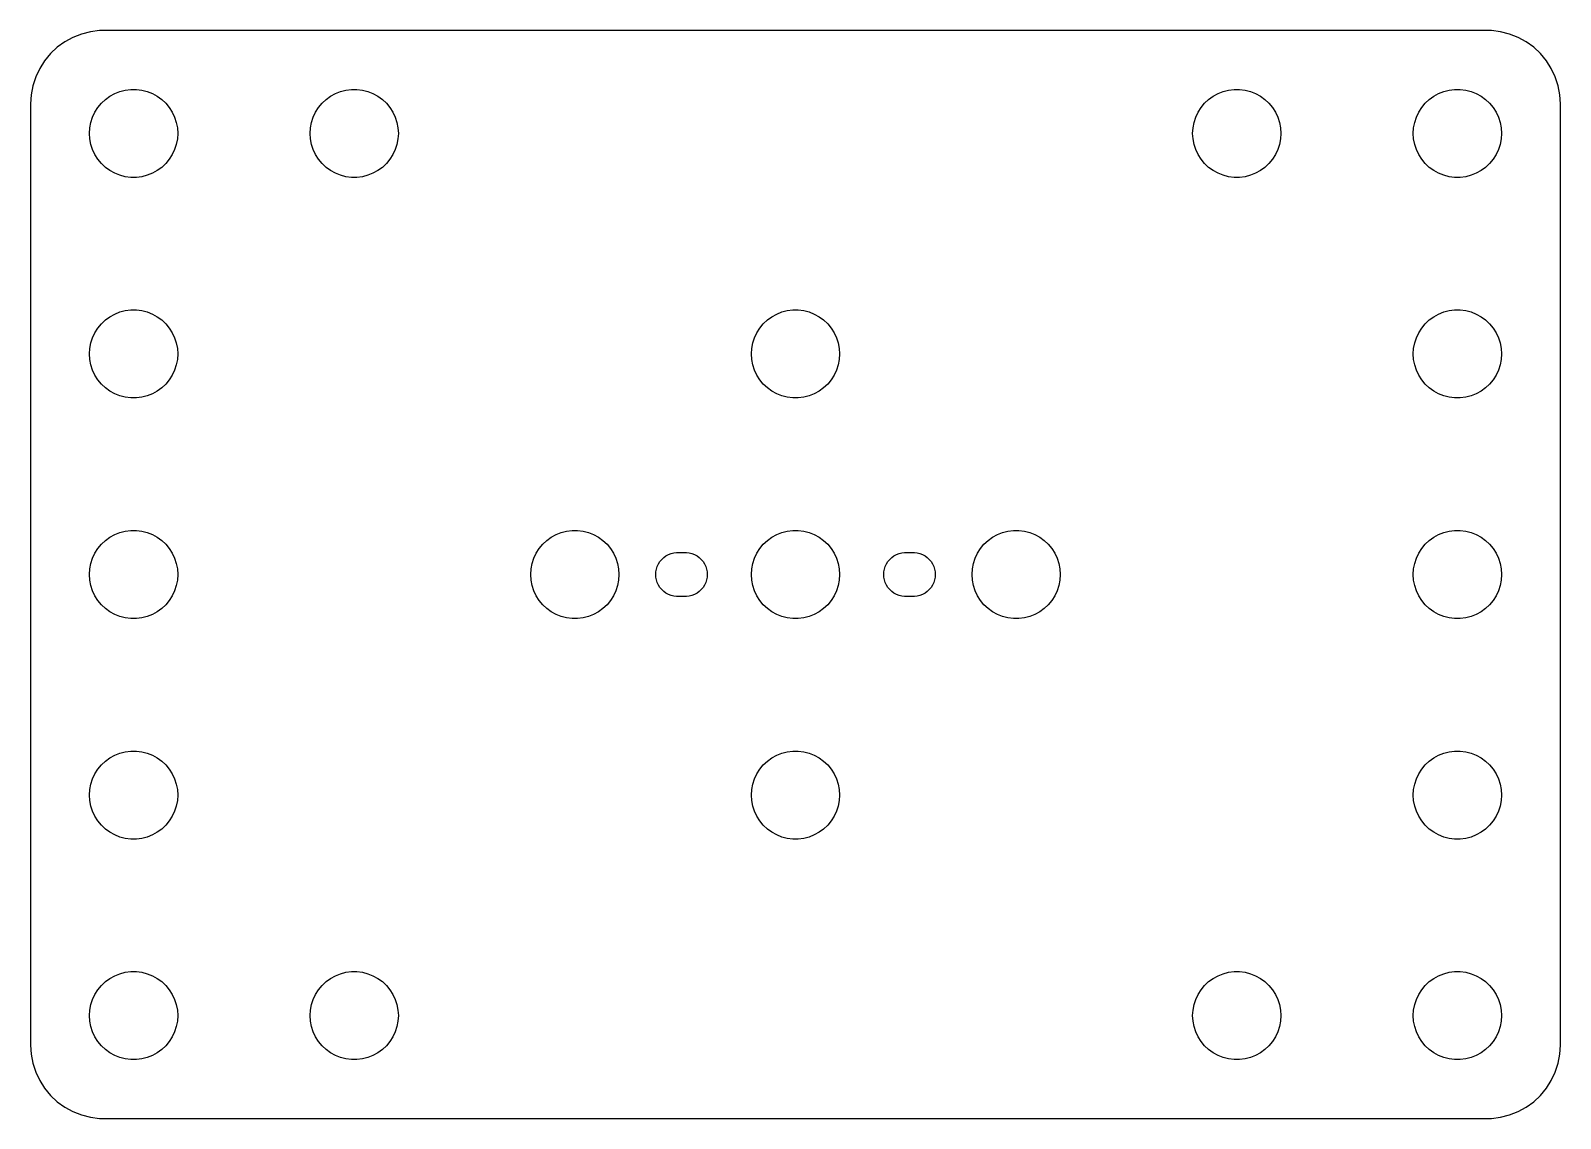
# Model space of a CAD drawing. Header units: metres. Extents: x -52 to 52, y -37 to 289.
# Drawn here: x -52 to 52, y -37 to 37 of the extents above; entities that cross this region are included whole.
import ezdxf

# ---------------------------------------------------------------- set-up
doc = ezdxf.new("R2010")
doc.units = ezdxf.units.M

msp = doc.modelspace()

# ---------------------------------------------------------------- linework, layer by layer
for p, q in [((-49.1289, 36.5241), (-49.6791, 36.2216)), ((-48.5451, 36.7553), (-49.1289, 36.5241)), ((-47.9369, 36.9114), (-48.5451, 36.7553)), ((-47.3139, 36.9901), (-47.9369, 36.9114)), ((47.3139, 36.9901), (-47.3139, 36.9901)), ((47.9369, 36.9114), (47.3139, 36.9901)), ((48.5451, 36.7553), (47.9369, 36.9114)), ((49.1289, 36.5241), (48.5451, 36.7553)), ((49.6791, 36.2216), (49.1289, 36.5241)), ((-50.6448, 35.4227), (-51.0451, 34.9389)), ((-50.1871, 35.8526), (-50.6448, 35.4227)), ((-49.6791, 36.2216), (-50.1871, 35.8526)), ((50.1871, 35.8526), (49.6791, 36.2216)), ((50.6448, 35.4227), (50.1871, 35.8526)), ((51.0451, 34.9389), (50.6448, 35.4227)), ((-51.3815, 34.4088), (-51.6489, 33.8406)), ((-51.0451, 34.9389), (-51.3815, 34.4088)), ((51.3815, 34.4088), (51.0451, 34.9389)), ((51.6489, 33.8406), (51.3815, 34.4088)), ((-51.6489, 33.8406), (-51.8429, 33.2434)), ((51.8429, 33.2434), (51.6489, 33.8406)), ((-51.9606, 32.6267), (-52, 32)), ((-51.8429, 33.2434), (-51.9606, 32.6267)), ((-47.1869, 32.0536), (-46.9123, 32.3115)), ((-46.9123, 32.3115), (-46.6075, 32.533)), ((-46.6075, 32.533), (-46.2773, 32.7145)), ((-46.2773, 32.7145), (-45.927, 32.8532)), ((-45.927, 32.8532), (-45.5621, 32.9469)), ((-45.5621, 32.9469), (-45.1884, 32.9941)), ((-45.1884, 32.9941), (-44.8116, 32.9941)), ((-44.8116, 32.9941), (-44.4379, 32.9469)), ((-44.4379, 32.9469), (-44.0729, 32.8532)), ((-44.0729, 32.8532), (-43.7227, 32.7145)), ((-43.7227, 32.7145), (-43.3925, 32.533)), ((-43.3925, 32.533), (-43.0877, 32.3115)), ((-43.0877, 32.3115), (-42.8131, 32.0536)), ((-32.1869, 32.0536), (-31.9123, 32.3115)), ((-31.9123, 32.3115), (-31.6075, 32.533)), ((-31.6075, 32.533), (-31.2773, 32.7145)), ((-31.2773, 32.7145), (-30.927, 32.8532)), ((-30.927, 32.8532), (-30.5621, 32.9469)), ((-30.5621, 32.9469), (-30.1884, 32.9941)), ((-30.1884, 32.9941), (-29.8116, 32.9941)), ((-29.8116, 32.9941), (-29.4379, 32.9469)), ((-29.4379, 32.9469), (-29.0729, 32.8532)), ((-29.0729, 32.8532), (-28.7227, 32.7145)), ((-28.7227, 32.7145), (-28.3925, 32.533)), ((-28.3925, 32.533), (-28.0877, 32.3115)), ((-28.0877, 32.3115), (-27.8131, 32.0536)), ((27.8131, 32.0536), (28.0877, 32.3115)), ((28.0877, 32.3115), (28.3925, 32.533)), ((28.3925, 32.533), (28.7227, 32.7145)), ((28.7227, 32.7145), (29.0729, 32.8532)), ((29.0729, 32.8532), (29.4379, 32.9469)), ((29.4379, 32.9469), (29.8116, 32.9941)), ((29.8116, 32.9941), (30.1884, 32.9941)), ((30.1884, 32.9941), (30.5621, 32.9469)), ((30.5621, 32.9469), (30.927, 32.8532)), ((30.927, 32.8532), (31.2773, 32.7145)), ((31.2773, 32.7145), (31.6075, 32.533)), ((31.6075, 32.533), (31.9123, 32.3115)), ((31.9123, 32.3115), (32.1869, 32.0536)), ((42.8131, 32.0536), (43.0877, 32.3115)), ((43.0877, 32.3115), (43.3925, 32.533)), ((43.3925, 32.533), (43.7227, 32.7145)), ((43.7227, 32.7145), (44.0729, 32.8532)), ((44.0729, 32.8532), (44.4379, 32.9469)), ((44.4379, 32.9469), (44.8116, 32.9941)), ((44.8116, 32.9941), (45.1884, 32.9941)), ((45.1884, 32.9941), (45.5621, 32.9469)), ((45.5621, 32.9469), (45.927, 32.8532)), ((45.927, 32.8532), (46.2773, 32.7145)), ((46.2773, 32.7145), (46.6075, 32.533)), ((46.6075, 32.533), (46.9123, 32.3115)), ((46.9123, 32.3115), (47.1869, 32.0536)), ((51.9606, 32.6267), (51.8429, 33.2434)), ((52, 32), (51.9606, 32.6267)), ((-52, 32), (-52, -32)), ((-47.7893, 31.1044), (-47.6289, 31.4453)), ((-47.6289, 31.4453), (-47.427, 31.7634)), ((-47.427, 31.7634), (-47.1869, 32.0536)), ((-42.8131, 32.0536), (-42.5729, 31.7634)), ((-42.5729, 31.7634), (-42.3711, 31.4453)), ((-42.3711, 31.4453), (-42.2107, 31.1044)), ((-32.7893, 31.1044), (-32.6289, 31.4453)), ((-32.6289, 31.4453), (-32.427, 31.7634)), ((-32.427, 31.7634), (-32.1869, 32.0536)), ((-27.8131, 32.0536), (-27.5729, 31.7634)), ((-27.5729, 31.7634), (-27.3711, 31.4453)), ((-27.3711, 31.4453), (-27.2107, 31.1044)), ((27.2107, 31.1044), (27.3711, 31.4453)), ((27.3711, 31.4453), (27.5729, 31.7634)), ((27.5729, 31.7634), (27.8131, 32.0536)), ((32.1869, 32.0536), (32.427, 31.7634)), ((32.427, 31.7634), (32.6289, 31.4453)), ((32.6289, 31.4453), (32.7893, 31.1044)), ((42.2107, 31.1044), (42.3711, 31.4453)), ((42.3711, 31.4453), (42.5729, 31.7634)), ((42.5729, 31.7634), (42.8131, 32.0536)), ((47.1869, 32.0536), (47.427, 31.7634)), ((47.427, 31.7634), (47.6289, 31.4453)), ((47.6289, 31.4453), (47.7893, 31.1044)), ((52, -32), (52, 32)), ((-48, 30), (-47.9763, 30.376)), ((-47.9763, 30.376), (-47.9057, 30.7461)), ((-47.9057, 30.7461), (-47.7893, 31.1044)), ((-42.2107, 31.1044), (-42.0942, 30.7461)), ((-42.0942, 30.7461), (-42.0237, 30.376)), ((-42.0237, 30.376), (-42, 30)), ((-33, 30), (-32.9763, 30.376)), ((-32.9763, 30.376), (-32.9057, 30.7461)), ((-32.9057, 30.7461), (-32.7893, 31.1044)), ((-27.2107, 31.1044), (-27.0942, 30.7461)), ((-27.0942, 30.7461), (-27.0237, 30.376)), ((-27.0237, 30.376), (-27, 30)), ((27, 30), (27.0237, 30.376)), ((27.0237, 30.376), (27.0942, 30.7461)), ((27.0942, 30.7461), (27.2107, 31.1044)), ((32.7893, 31.1044), (32.9057, 30.7461)), ((32.9057, 30.7461), (32.9763, 30.376)), ((32.9763, 30.376), (33, 30)), ((42, 30), (42.0237, 30.376)), ((42.0237, 30.376), (42.0942, 30.7461)), ((42.0942, 30.7461), (42.2107, 31.1044)), ((47.7893, 31.1044), (47.9057, 30.7461)), ((47.9057, 30.7461), (47.9763, 30.376)), ((47.9763, 30.376), (48, 30)), ((-47.9763, 29.624), (-48, 30)), ((-47.9057, 29.2539), (-47.9763, 29.624)), ((-47.7893, 28.8956), (-47.9057, 29.2539)), ((-42.0942, 29.2539), (-42.2107, 28.8956)), ((-42.0237, 29.624), (-42.0942, 29.2539)), ((-42, 30), (-42.0237, 29.624)), ((-32.9763, 29.624), (-33, 30)), ((-32.9057, 29.2539), (-32.9763, 29.624)), ((-32.7893, 28.8956), (-32.9057, 29.2539)), ((-27.0942, 29.2539), (-27.2107, 28.8956)), ((-27.0237, 29.624), (-27.0942, 29.2539)), ((-27, 30), (-27.0237, 29.624)), ((27.0237, 29.624), (27, 30)), ((27.0942, 29.2539), (27.0237, 29.624)), ((27.2107, 28.8956), (27.0942, 29.2539)), ((32.9057, 29.2539), (32.7893, 28.8956)), ((32.9763, 29.624), (32.9057, 29.2539)), ((33, 30), (32.9763, 29.624)), ((42.0237, 29.624), (42, 30)), ((42.0942, 29.2539), (42.0237, 29.624)), ((42.2107, 28.8956), (42.0942, 29.2539)), ((47.9057, 29.2539), (47.7893, 28.8956)), ((47.9763, 29.624), (47.9057, 29.2539)), ((48, 30), (47.9763, 29.624)), ((-47.6289, 28.5547), (-47.7893, 28.8956)), ((-47.427, 28.2366), (-47.6289, 28.5547)), ((-47.1869, 27.9464), (-47.427, 28.2366)), ((-42.5729, 28.2366), (-42.8131, 27.9464)), ((-42.3711, 28.5547), (-42.5729, 28.2366)), ((-42.2107, 28.8956), (-42.3711, 28.5547)), ((-32.6289, 28.5547), (-32.7893, 28.8956)), ((-32.427, 28.2366), (-32.6289, 28.5547)), ((-32.1869, 27.9464), (-32.427, 28.2366)), ((-27.5729, 28.2366), (-27.8131, 27.9464)), ((-27.3711, 28.5547), (-27.5729, 28.2366)), ((-27.2107, 28.8956), (-27.3711, 28.5547)), ((27.3711, 28.5547), (27.2107, 28.8956)), ((27.5729, 28.2366), (27.3711, 28.5547)), ((27.8131, 27.9464), (27.5729, 28.2366)), ((32.427, 28.2366), (32.1869, 27.9464)), ((32.6289, 28.5547), (32.427, 28.2366)), ((32.7893, 28.8956), (32.6289, 28.5547)), ((42.3711, 28.5547), (42.2107, 28.8956)), ((42.5729, 28.2366), (42.3711, 28.5547)), ((42.8131, 27.9464), (42.5729, 28.2366)), ((47.427, 28.2366), (47.1869, 27.9464)), ((47.6289, 28.5547), (47.427, 28.2366)), ((47.7893, 28.8956), (47.6289, 28.5547)), ((-46.9123, 27.6884), (-47.1869, 27.9464)), ((-46.6075, 27.467), (-46.9123, 27.6884)), ((-46.2773, 27.2855), (-46.6075, 27.467)), ((-45.927, 27.1468), (-46.2773, 27.2855)), ((-45.5621, 27.0531), (-45.927, 27.1468)), ((-45.1884, 27.0059), (-45.5621, 27.0531)), ((-44.4379, 27.0531), (-44.8116, 27.0059)), ((-44.0729, 27.1468), (-44.4379, 27.0531)), ((-43.7227, 27.2855), (-44.0729, 27.1468)), ((-43.3925, 27.467), (-43.7227, 27.2855)), ((-43.0877, 27.6884), (-43.3925, 27.467)), ((-42.8131, 27.9464), (-43.0877, 27.6884)), ((-31.9123, 27.6884), (-32.1869, 27.9464)), ((-31.6075, 27.467), (-31.9123, 27.6884)), ((-31.2773, 27.2855), (-31.6075, 27.467)), ((-30.927, 27.1468), (-31.2773, 27.2855)), ((-30.5621, 27.0531), (-30.927, 27.1468)), ((-30.1884, 27.0059), (-30.5621, 27.0531)), ((-29.4379, 27.0531), (-29.8116, 27.0059)), ((-29.0729, 27.1468), (-29.4379, 27.0531)), ((-28.7227, 27.2855), (-29.0729, 27.1468)), ((-28.3925, 27.467), (-28.7227, 27.2855)), ((-28.0877, 27.6884), (-28.3925, 27.467)), ((-27.8131, 27.9464), (-28.0877, 27.6884)), ((28.0877, 27.6884), (27.8131, 27.9464)), ((28.3925, 27.467), (28.0877, 27.6884)), ((28.7227, 27.2855), (28.3925, 27.467)), ((29.0729, 27.1468), (28.7227, 27.2855)), ((29.4379, 27.0531), (29.0729, 27.1468)), ((29.8116, 27.0059), (29.4379, 27.0531)), ((30.5621, 27.0531), (30.1884, 27.0059)), ((30.927, 27.1468), (30.5621, 27.0531)), ((31.2773, 27.2855), (30.927, 27.1468)), ((31.6075, 27.467), (31.2773, 27.2855)), ((31.9123, 27.6884), (31.6075, 27.467)), ((32.1869, 27.9464), (31.9123, 27.6884)), ((43.0877, 27.6884), (42.8131, 27.9464)), ((43.3925, 27.467), (43.0877, 27.6884)), ((43.7227, 27.2855), (43.3925, 27.467)), ((44.0729, 27.1468), (43.7227, 27.2855)), ((44.4379, 27.0531), (44.0729, 27.1468)), ((44.8116, 27.0059), (44.4379, 27.0531)), ((45.5621, 27.0531), (45.1884, 27.0059)), ((45.927, 27.1468), (45.5621, 27.0531)), ((46.2773, 27.2855), (45.927, 27.1468)), ((46.6075, 27.467), (46.2773, 27.2855)), ((46.9123, 27.6884), (46.6075, 27.467)), ((47.1869, 27.9464), (46.9123, 27.6884)), ((-44.8116, 27.0059), (-45.1884, 27.0059)), ((-29.8116, 27.0059), (-30.1884, 27.0059)), ((30.1884, 27.0059), (29.8116, 27.0059)), ((45.1884, 27.0059), (44.8116, 27.0059)), ((-46.6075, 17.533), (-46.2773, 17.7145)), ((-46.2773, 17.7145), (-45.927, 17.8532)), ((-45.927, 17.8532), (-45.5621, 17.9469)), ((-45.5621, 17.9469), (-45.1884, 17.9941)), ((-45.1884, 17.9941), (-44.8116, 17.9941)), ((-44.8116, 17.9941), (-44.4379, 17.9469)), ((-44.4379, 17.9469), (-44.0729, 17.8532)), ((-44.0729, 17.8532), (-43.7227, 17.7145)), ((-43.7227, 17.7145), (-43.3925, 17.533)), ((-1.60747, 17.533), (-1.27733, 17.7145)), ((-1.27733, 17.7145), (-0.92705, 17.8532)), ((-0.92705, 17.8532), (-0.56213, 17.9469)), ((-0.56213, 17.9469), (-0.18837, 17.9941)), ((-0.18837, 17.9941), (0.18837, 17.9941)), ((0.18837, 17.9941), (0.56213, 17.9469)), ((0.56213, 17.9469), (0.92705, 17.8532)), ((0.92705, 17.8532), (1.27733, 17.7145)), ((1.27733, 17.7145), (1.60747, 17.533)), ((43.3925, 17.533), (43.7227, 17.7145)), ((43.7227, 17.7145), (44.0729, 17.8532)), ((44.0729, 17.8532), (44.4379, 17.9469)), ((44.4379, 17.9469), (44.8116, 17.9941)), ((44.8116, 17.9941), (45.1884, 17.9941)), ((45.1884, 17.9941), (45.5621, 17.9469)), ((45.5621, 17.9469), (45.927, 17.8532)), ((45.927, 17.8532), (46.2773, 17.7145)), ((46.2773, 17.7145), (46.6075, 17.533)), ((-47.6289, 16.4453), (-47.427, 16.7634)), ((-47.427, 16.7634), (-47.1869, 17.0536)), ((-47.1869, 17.0536), (-46.9123, 17.3115)), ((-46.9123, 17.3115), (-46.6075, 17.533)), ((-43.3925, 17.533), (-43.0877, 17.3115)), ((-43.0877, 17.3115), (-42.8131, 17.0536)), ((-42.8131, 17.0536), (-42.5729, 16.7634)), ((-42.5729, 16.7634), (-42.3711, 16.4453)), ((-2.62891, 16.4453), (-2.42705, 16.7634)), ((-2.42705, 16.7634), (-2.1869, 17.0536)), ((-2.1869, 17.0536), (-1.91226, 17.3115)), ((-1.91226, 17.3115), (-1.60747, 17.533)), ((1.60747, 17.533), (1.91226, 17.3115)), ((1.91226, 17.3115), (2.1869, 17.0536)), ((2.1869, 17.0536), (2.42705, 16.7634)), ((2.42705, 16.7634), (2.62891, 16.4453)), ((42.3711, 16.4453), (42.5729, 16.7634)), ((42.5729, 16.7634), (42.8131, 17.0536)), ((42.8131, 17.0536), (43.0877, 17.3115)), ((43.0877, 17.3115), (43.3925, 17.533)), ((46.6075, 17.533), (46.9123, 17.3115)), ((46.9123, 17.3115), (47.1869, 17.0536)), ((47.1869, 17.0536), (47.427, 16.7634)), ((47.427, 16.7634), (47.6289, 16.4453)), ((-47.9763, 15.376), (-47.9057, 15.7461)), ((-47.9057, 15.7461), (-47.7893, 16.1044)), ((-47.7893, 16.1044), (-47.6289, 16.4453)), ((-42.3711, 16.4453), (-42.2107, 16.1044)), ((-42.2107, 16.1044), (-42.0942, 15.7461)), ((-42.0942, 15.7461), (-42.0237, 15.376)), ((-2.97633, 15.376), (-2.90575, 15.7461)), ((-2.90575, 15.7461), (-2.78932, 16.1044)), ((-2.78932, 16.1044), (-2.62891, 16.4453)), ((2.62891, 16.4453), (2.78932, 16.1044)), ((2.78932, 16.1044), (2.90575, 15.7461)), ((2.90575, 15.7461), (2.97633, 15.376)), ((42.0237, 15.376), (42.0942, 15.7461)), ((42.0942, 15.7461), (42.2107, 16.1044)), ((42.2107, 16.1044), (42.3711, 16.4453)), ((47.6289, 16.4453), (47.7893, 16.1044)), ((47.7893, 16.1044), (47.9057, 15.7461)), ((47.9057, 15.7461), (47.9763, 15.376)), ((-48, 15), (-47.9763, 15.376)), ((-47.9763, 14.624), (-48, 15)), ((-47.9057, 14.2539), (-47.9763, 14.624)), ((-42.0237, 14.624), (-42.0942, 14.2539)), ((-42.0237, 15.376), (-42, 15)), ((-42, 15), (-42.0237, 14.624)), ((-3, 15), (-2.97633, 15.376)), ((-2.97633, 14.624), (-3, 15)), ((-2.90575, 14.2539), (-2.97633, 14.624)), ((2.97633, 14.624), (2.90575, 14.2539)), ((2.97633, 15.376), (3, 15)), ((3, 15), (2.97633, 14.624)), ((42, 15), (42.0237, 15.376)), ((42.0237, 14.624), (42, 15)), ((42.0942, 14.2539), (42.0237, 14.624)), ((47.9763, 14.624), (47.9057, 14.2539)), ((47.9763, 15.376), (48, 15)), ((48, 15), (47.9763, 14.624)), ((-47.7893, 13.8956), (-47.9057, 14.2539)), ((-47.6289, 13.5547), (-47.7893, 13.8956)), ((-47.427, 13.2366), (-47.6289, 13.5547)), ((-42.3711, 13.5547), (-42.5729, 13.2366)), ((-42.2107, 13.8956), (-42.3711, 13.5547)), ((-42.0942, 14.2539), (-42.2107, 13.8956)), ((-2.78932, 13.8956), (-2.90575, 14.2539)), ((-2.62891, 13.5547), (-2.78932, 13.8956)), ((-2.42705, 13.2366), (-2.62891, 13.5547)), ((2.62891, 13.5547), (2.42705, 13.2366)), ((2.78932, 13.8956), (2.62891, 13.5547)), ((2.90575, 14.2539), (2.78932, 13.8956)), ((42.2107, 13.8956), (42.0942, 14.2539)), ((42.3711, 13.5547), (42.2107, 13.8956)), ((42.5729, 13.2366), (42.3711, 13.5547)), ((47.6289, 13.5547), (47.427, 13.2366)), ((47.7893, 13.8956), (47.6289, 13.5547)), ((47.9057, 14.2539), (47.7893, 13.8956)), ((-47.1869, 12.9464), (-47.427, 13.2366)), ((-46.9123, 12.6884), (-47.1869, 12.9464)), ((-46.6075, 12.467), (-46.9123, 12.6884)), ((-43.0877, 12.6884), (-43.3925, 12.467)), ((-42.8131, 12.9464), (-43.0877, 12.6884)), ((-42.5729, 13.2366), (-42.8131, 12.9464)), ((-2.1869, 12.9464), (-2.42705, 13.2366)), ((-1.91226, 12.6884), (-2.1869, 12.9464)), ((-1.60747, 12.467), (-1.91226, 12.6884)), ((1.91226, 12.6884), (1.60747, 12.467)), ((2.1869, 12.9464), (1.91226, 12.6884)), ((2.42705, 13.2366), (2.1869, 12.9464)), ((42.8131, 12.9464), (42.5729, 13.2366)), ((43.0877, 12.6884), (42.8131, 12.9464)), ((43.3925, 12.467), (43.0877, 12.6884)), ((46.9123, 12.6884), (46.6075, 12.467)), ((47.1869, 12.9464), (46.9123, 12.6884)), ((47.427, 13.2366), (47.1869, 12.9464)), ((-46.2773, 12.2855), (-46.6075, 12.467)), ((-45.927, 12.1468), (-46.2773, 12.2855)), ((-45.5621, 12.0531), (-45.927, 12.1468)), ((-45.1884, 12.0059), (-45.5621, 12.0531)), ((-44.8116, 12.0059), (-45.1884, 12.0059)), ((-44.4379, 12.0531), (-44.8116, 12.0059)), ((-44.0729, 12.1468), (-44.4379, 12.0531)), ((-43.7227, 12.2855), (-44.0729, 12.1468)), ((-43.3925, 12.467), (-43.7227, 12.2855)), ((-1.27733, 12.2855), (-1.60747, 12.467)), ((-0.92705, 12.1468), (-1.27733, 12.2855)), ((-0.56213, 12.0531), (-0.92705, 12.1468)), ((-0.18837, 12.0059), (-0.56213, 12.0531)), ((0.18837, 12.0059), (-0.18837, 12.0059)), ((0.56213, 12.0531), (0.18837, 12.0059)), ((0.92705, 12.1468), (0.56213, 12.0531)), ((1.27733, 12.2855), (0.92705, 12.1468)), ((1.60747, 12.467), (1.27733, 12.2855)), ((43.7227, 12.2855), (43.3925, 12.467)), ((44.0729, 12.1468), (43.7227, 12.2855)), ((44.4379, 12.0531), (44.0729, 12.1468)), ((44.8116, 12.0059), (44.4379, 12.0531)), ((45.1884, 12.0059), (44.8116, 12.0059)), ((45.5621, 12.0531), (45.1884, 12.0059)), ((45.927, 12.1468), (45.5621, 12.0531)), ((46.2773, 12.2855), (45.927, 12.1468)), ((46.6075, 12.467), (46.2773, 12.2855)), ((-47.1869, 2.05363), (-46.9123, 2.31154)), ((-46.9123, 2.31154), (-46.6075, 2.53297)), ((-46.6075, 2.53297), (-46.2773, 2.71448)), ((-46.2773, 2.71448), (-45.927, 2.85316)), ((-45.927, 2.85316), (-45.5621, 2.94685)), ((-45.5621, 2.94685), (-45.1884, 2.99408)), ((-45.1884, 2.99408), (-44.8116, 2.99408)), ((-44.8116, 2.99408), (-44.4379, 2.94685)), ((-44.4379, 2.94685), (-44.0729, 2.85316)), ((-44.0729, 2.85316), (-43.7227, 2.71448)), ((-43.7227, 2.71448), (-43.3925, 2.53297)), ((-43.3925, 2.53297), (-43.0877, 2.31154)), ((-43.0877, 2.31154), (-42.8131, 2.05363)), ((-17.1869, 2.05363), (-16.9123, 2.31154)), ((-16.9123, 2.31154), (-16.6075, 2.53297)), ((-16.6075, 2.53297), (-16.2773, 2.71448)), ((-16.2773, 2.71448), (-15.927, 2.85316)), ((-15.927, 2.85316), (-15.5621, 2.94685)), ((-15.5621, 2.94685), (-15.1884, 2.99408)), ((-15.1884, 2.99408), (-14.8116, 2.99408)), ((-14.8116, 2.99408), (-14.4379, 2.94685)), ((-14.4379, 2.94685), (-14.0729, 2.85316)), ((-14.0729, 2.85316), (-13.7227, 2.71448)), ((-13.7227, 2.71448), (-13.3925, 2.53297)), ((-13.3925, 2.53297), (-13.0877, 2.31154)), ((-13.0877, 2.31154), (-12.8131, 2.05363)), ((-2.1869, 2.05363), (-1.91226, 2.31154)), ((-1.91226, 2.31154), (-1.60747, 2.53297)), ((-1.60747, 2.53297), (-1.27733, 2.71448)), ((-1.27733, 2.71448), (-0.92705, 2.85316)), ((-0.92705, 2.85316), (-0.56213, 2.94685)), ((-0.56213, 2.94685), (-0.18837, 2.99408)), ((-0.18837, 2.99408), (0.18837, 2.99408)), ((0.18837, 2.99408), (0.56213, 2.94685)), ((0.56213, 2.94685), (0.92705, 2.85316)), ((0.92705, 2.85316), (1.27733, 2.71448)), ((1.27733, 2.71448), (1.60747, 2.53297)), ((1.60747, 2.53297), (1.91226, 2.31154)), ((1.91226, 2.31154), (2.1869, 2.05363)), ((12.8131, 2.05363), (13.0877, 2.31154)), ((13.0877, 2.31154), (13.3925, 2.53297)), ((13.3925, 2.53297), (13.7227, 2.71448)), ((13.7227, 2.71448), (14.0729, 2.85316)), ((14.0729, 2.85316), (14.4379, 2.94685)), ((14.4379, 2.94685), (14.8116, 2.99408)), ((14.8116, 2.99408), (15.1884, 2.99408)), ((15.1884, 2.99408), (15.5621, 2.94685)), ((15.5621, 2.94685), (15.927, 2.85316)), ((15.927, 2.85316), (16.2773, 2.71448)), ((16.2773, 2.71448), (16.6075, 2.53297)), ((16.6075, 2.53297), (16.9123, 2.31154)), ((16.9123, 2.31154), (17.1869, 2.05363)), ((42.8131, 2.05363), (43.0877, 2.31154)), ((43.0877, 2.31154), (43.3925, 2.53297)), ((43.3925, 2.53297), (43.7227, 2.71448)), ((43.7227, 2.71448), (44.0729, 2.85316)), ((44.0729, 2.85316), (44.4379, 2.94685)), ((44.4379, 2.94685), (44.8116, 2.99408)), ((44.8116, 2.99408), (45.1884, 2.99408)), ((45.1884, 2.99408), (45.5621, 2.94685)), ((45.5621, 2.94685), (45.927, 2.85316)), ((45.927, 2.85316), (46.2773, 2.71448)), ((46.2773, 2.71448), (46.6075, 2.53297)), ((46.6075, 2.53297), (46.9123, 2.31154)), ((46.9123, 2.31154), (47.1869, 2.05363)), ((-47.9057, 0.74606), (-47.7893, 1.10437)), ((-47.7893, 1.10437), (-47.6289, 1.44525)), ((-47.6289, 1.44525), (-47.427, 1.76335)), ((-47.427, 1.76335), (-47.1869, 2.05363)), ((-42.8131, 2.05363), (-42.5729, 1.76335)), ((-42.5729, 1.76335), (-42.3711, 1.44525)), ((-42.3711, 1.44525), (-42.2107, 1.10437)), ((-42.2107, 1.10437), (-42.0942, 0.74606)), ((-17.9057, 0.74606), (-17.7893, 1.10437)), ((-17.7893, 1.10437), (-17.6289, 1.44525)), ((-17.6289, 1.44525), (-17.427, 1.76335)), ((-17.427, 1.76335), (-17.1869, 2.05363)), ((-12.8131, 2.05363), (-12.5729, 1.76335)), ((-12.5729, 1.76335), (-12.3711, 1.44525)), ((-12.3711, 1.44525), (-12.2107, 1.10437)), ((-12.2107, 1.10437), (-12.0942, 0.74606)), ((-9.09344, 1.02681), (-8.95613, 1.15576)), ((-8.95613, 1.15576), (-8.80373, 1.26648)), ((-8.80373, 1.26648), (-8.63866, 1.35724)), ((-8.63866, 1.35724), (-8.46352, 1.42657)), ((-8.46352, 1.42657), (-8.28107, 1.47342)), ((-8.28107, 1.47342), (-8.09418, 1.49704)), ((-8.09418, 1.49704), (-7.40581, 1.49704)), ((-7.40581, 1.49704), (-7.21892, 1.47342)), ((-7.21892, 1.47342), (-7.03647, 1.42657)), ((-7.03647, 1.42657), (-6.86133, 1.35724)), ((-6.86133, 1.35724), (-6.69626, 1.26648)), ((-6.69626, 1.26648), (-6.54385, 1.15576)), ((-6.54385, 1.15576), (-6.40654, 1.02681)), ((-2.90575, 0.74606), (-2.78932, 1.10437)), ((-2.78932, 1.10437), (-2.62891, 1.44525)), ((-2.62891, 1.44525), (-2.42705, 1.76335)), ((-2.42705, 1.76335), (-2.1869, 2.05363)), ((2.1869, 2.05363), (2.42705, 1.76335)), ((2.42705, 1.76335), (2.62891, 1.44525)), ((2.62891, 1.44525), (2.78932, 1.10437)), ((2.78932, 1.10437), (2.90575, 0.74606)), ((6.40654, 1.02681), (6.54385, 1.15576)), ((6.54385, 1.15576), (6.69626, 1.26648)), ((6.69626, 1.26648), (6.86133, 1.35724)), ((6.86133, 1.35724), (7.03647, 1.42657)), ((7.03647, 1.42657), (7.21892, 1.47342)), ((7.21892, 1.47342), (7.40581, 1.49704)), ((7.40581, 1.49704), (8.09418, 1.49704)), ((8.09418, 1.49704), (8.28107, 1.47342)), ((8.28107, 1.47342), (8.46352, 1.42657)), ((8.46352, 1.42657), (8.63866, 1.35724)), ((8.63866, 1.35724), (8.80373, 1.26648)), ((8.80373, 1.26648), (8.95613, 1.15576)), ((8.95613, 1.15576), (9.09344, 1.02681)), ((12.0942, 0.74606), (12.2107, 1.10437)), ((12.2107, 1.10437), (12.3711, 1.44525)), ((12.3711, 1.44525), (12.5729, 1.76335)), ((12.5729, 1.76335), (12.8131, 2.05363)), ((17.1869, 2.05363), (17.427, 1.76335)), ((17.427, 1.76335), (17.6289, 1.44525)), ((17.6289, 1.44525), (17.7893, 1.10437)), ((17.7893, 1.10437), (17.9057, 0.74606)), ((42.0942, 0.74606), (42.2107, 1.10437)), ((42.2107, 1.10437), (42.3711, 1.44525)), ((42.3711, 1.44525), (42.5729, 1.76335)), ((42.5729, 1.76335), (42.8131, 2.05363)), ((47.1869, 2.05363), (47.427, 1.76335)), ((47.427, 1.76335), (47.6289, 1.44525)), ((47.6289, 1.44525), (47.7893, 1.10437)), ((47.7893, 1.10437), (47.9057, 0.74606)), ((-48, 0), (-47.9763, 0.37599)), ((-47.9763, -0.37599), (-48, 0)), ((-47.9763, 0.37599), (-47.9057, 0.74606)), ((-42.0942, 0.74606), (-42.0237, 0.37599)), ((-42.0237, 0.37599), (-42, 0)), ((-42, 0), (-42.0237, -0.37599)), ((-18, 0), (-17.9763, 0.37599)), ((-17.9763, -0.37599), (-18, 0)), ((-17.9763, 0.37599), (-17.9057, 0.74606)), ((-12.0942, 0.74606), (-12.0237, 0.37599)), ((-12.0237, 0.37599), (-12, 0)), ((-12, 0), (-12.0237, -0.37599)), ((-9.5, 0), (-9.48816, 0.18799)), ((-9.48816, -0.18799), (-9.5, 0)), ((-9.48816, 0.18799), (-9.45287, 0.37303)), ((-9.45287, 0.37303), (-9.39465, 0.55219)), ((-9.39465, 0.55219), (-9.31445, 0.72263)), ((-9.31445, 0.72263), (-9.21352, 0.88167)), ((-9.21352, 0.88167), (-9.09344, 1.02681)), ((-6.40654, 1.02681), (-6.28647, 0.88167)), ((-6.28647, 0.88167), (-6.18553, 0.72263)), ((-6.18553, 0.72263), (-6.10533, 0.55219)), ((-6.10533, 0.55219), (-6.04712, 0.37303)), ((-6.04712, 0.37303), (-6.01183, 0.18799)), ((-6.01183, 0.18799), (-6, 0)), ((-6, 0), (-6.01183, -0.18799)), ((-3, 0), (-2.97633, 0.37599)), ((-2.97633, -0.37599), (-3, 0)), ((-2.97633, 0.37599), (-2.90575, 0.74606)), ((2.90575, 0.74606), (2.97633, 0.37599)), ((2.97633, 0.37599), (3, 0)), ((3, 0), (2.97633, -0.37599)), ((6, 0), (6.01183, 0.18799)), ((6.01183, -0.18799), (6, 0)), ((6.01183, 0.18799), (6.04712, 0.37303)), ((6.04712, 0.37303), (6.10533, 0.55219)), ((6.10533, 0.55219), (6.18553, 0.72263)), ((6.18553, 0.72263), (6.28647, 0.88167)), ((6.28647, 0.88167), (6.40654, 1.02681)), ((9.09344, 1.02681), (9.21352, 0.88167)), ((9.21352, 0.88167), (9.31445, 0.72263)), ((9.31445, 0.72263), (9.39465, 0.55219)), ((9.39465, 0.55219), (9.45287, 0.37303)), ((9.45287, 0.37303), (9.48816, 0.18799)), ((9.48816, 0.18799), (9.5, 0)), ((9.5, 0), (9.48816, -0.18799)), ((12, 0), (12.0237, 0.37599)), ((12.0237, -0.37599), (12, 0)), ((12.0237, 0.37599), (12.0942, 0.74606)), ((17.9057, 0.74606), (17.9763, 0.37599)), ((17.9763, 0.37599), (18, 0)), ((18, 0), (17.9763, -0.37599)), ((42, 0), (42.0237, 0.37599)), ((42.0237, -0.37599), (42, 0)), ((42.0237, 0.37599), (42.0942, 0.74606)), ((47.9057, 0.74606), (47.9763, 0.37599)), ((47.9763, 0.37599), (48, 0)), ((48, 0), (47.9763, -0.37599)), ((-47.9057, -0.74606), (-47.9763, -0.37599)), ((-47.7893, -1.10437), (-47.9057, -0.74606)), ((-42.0942, -0.74606), (-42.2107, -1.10437)), ((-42.0237, -0.37599), (-42.0942, -0.74606)), ((-17.9057, -0.74606), (-17.9763, -0.37599)), ((-17.7893, -1.10437), (-17.9057, -0.74606)), ((-12.0942, -0.74606), (-12.2107, -1.10437)), ((-12.0237, -0.37599), (-12.0942, -0.74606)), ((-9.45287, -0.37303), (-9.48816, -0.18799)), ((-9.39465, -0.55219), (-9.45287, -0.37303)), ((-9.31445, -0.72263), (-9.39465, -0.55219)), ((-9.21352, -0.88167), (-9.31445, -0.72263)), ((-9.09344, -1.02681), (-9.21352, -0.88167)), ((-8.95613, -1.15576), (-9.09344, -1.02681)), ((-6.40654, -1.02681), (-6.54385, -1.15576)), ((-6.28647, -0.88167), (-6.40654, -1.02681)), ((-6.18553, -0.72263), (-6.28647, -0.88167)), ((-6.10533, -0.55219), (-6.18553, -0.72263)), ((-6.04712, -0.37303), (-6.10533, -0.55219)), ((-6.01183, -0.18799), (-6.04712, -0.37303)), ((-2.90575, -0.74606), (-2.97633, -0.37599)), ((-2.78932, -1.10437), (-2.90575, -0.74606)), ((2.90575, -0.74606), (2.78932, -1.10437)), ((2.97633, -0.37599), (2.90575, -0.74606)), ((6.04712, -0.37303), (6.01183, -0.18799)), ((6.10533, -0.55219), (6.04712, -0.37303)), ((6.18553, -0.72263), (6.10533, -0.55219)), ((6.28647, -0.88167), (6.18553, -0.72263)), ((6.40654, -1.02681), (6.28647, -0.88167)), ((6.54385, -1.15576), (6.40654, -1.02681)), ((9.09344, -1.02681), (8.95613, -1.15576)), ((9.21352, -0.88167), (9.09344, -1.02681)), ((9.31445, -0.72263), (9.21352, -0.88167)), ((9.39465, -0.55219), (9.31445, -0.72263)), ((9.45287, -0.37303), (9.39465, -0.55219)), ((9.48816, -0.18799), (9.45287, -0.37303)), ((12.0942, -0.74606), (12.0237, -0.37599)), ((12.2107, -1.10437), (12.0942, -0.74606)), ((17.9057, -0.74606), (17.7893, -1.10437)), ((17.9763, -0.37599), (17.9057, -0.74606)), ((42.0942, -0.74606), (42.0237, -0.37599)), ((42.2107, -1.10437), (42.0942, -0.74606)), ((47.9057, -0.74606), (47.7893, -1.10437)), ((47.9763, -0.37599), (47.9057, -0.74606)), ((-47.6289, -1.44525), (-47.7893, -1.10437)), ((-47.427, -1.76335), (-47.6289, -1.44525)), ((-47.1869, -2.05363), (-47.427, -1.76335)), ((-46.9123, -2.31154), (-47.1869, -2.05363)), ((-42.8131, -2.05363), (-43.0877, -2.31154)), ((-42.5729, -1.76335), (-42.8131, -2.05363)), ((-42.3711, -1.44525), (-42.5729, -1.76335)), ((-42.2107, -1.10437), (-42.3711, -1.44525)), ((-17.6289, -1.44525), (-17.7893, -1.10437)), ((-17.427, -1.76335), (-17.6289, -1.44525)), ((-17.1869, -2.05363), (-17.427, -1.76335)), ((-16.9123, -2.31154), (-17.1869, -2.05363)), ((-12.8131, -2.05363), (-13.0877, -2.31154)), ((-12.5729, -1.76335), (-12.8131, -2.05363)), ((-12.3711, -1.44525), (-12.5729, -1.76335)), ((-12.2107, -1.10437), (-12.3711, -1.44525)), ((-8.80373, -1.26648), (-8.95613, -1.15576)), ((-8.63866, -1.35724), (-8.80373, -1.26648)), ((-8.46352, -1.42657), (-8.63866, -1.35724)), ((-8.28107, -1.47342), (-8.46352, -1.42657)), ((-8.09418, -1.49704), (-8.28107, -1.47342)), ((-7.40581, -1.49704), (-8.09418, -1.49704)), ((-7.21892, -1.47342), (-7.40581, -1.49704)), ((-7.03647, -1.42657), (-7.21892, -1.47342)), ((-6.86133, -1.35724), (-7.03647, -1.42657)), ((-6.69626, -1.26648), (-6.86133, -1.35724)), ((-6.54385, -1.15576), (-6.69626, -1.26648)), ((-2.62891, -1.44525), (-2.78932, -1.10437)), ((-2.42705, -1.76335), (-2.62891, -1.44525)), ((-2.1869, -2.05363), (-2.42705, -1.76335)), ((-1.91226, -2.31154), (-2.1869, -2.05363)), ((2.1869, -2.05363), (1.91226, -2.31154)), ((2.42705, -1.76335), (2.1869, -2.05363)), ((2.62891, -1.44525), (2.42705, -1.76335)), ((2.78932, -1.10437), (2.62891, -1.44525)), ((6.69626, -1.26648), (6.54385, -1.15576)), ((6.86133, -1.35724), (6.69626, -1.26648)), ((7.03647, -1.42657), (6.86133, -1.35724)), ((7.21892, -1.47342), (7.03647, -1.42657)), ((7.40581, -1.49704), (7.21892, -1.47342)), ((8.09418, -1.49704), (7.40581, -1.49704)), ((8.28107, -1.47342), (8.09418, -1.49704)), ((8.46352, -1.42657), (8.28107, -1.47342)), ((8.63866, -1.35724), (8.46352, -1.42657)), ((8.80373, -1.26648), (8.63866, -1.35724)), ((8.95613, -1.15576), (8.80373, -1.26648)), ((12.3711, -1.44525), (12.2107, -1.10437)), ((12.5729, -1.76335), (12.3711, -1.44525)), ((12.8131, -2.05363), (12.5729, -1.76335)), ((13.0877, -2.31154), (12.8131, -2.05363)), ((17.1869, -2.05363), (16.9123, -2.31154)), ((17.427, -1.76335), (17.1869, -2.05363)), ((17.6289, -1.44525), (17.427, -1.76335)), ((17.7893, -1.10437), (17.6289, -1.44525)), ((42.3711, -1.44525), (42.2107, -1.10437)), ((42.5729, -1.76335), (42.3711, -1.44525)), ((42.8131, -2.05363), (42.5729, -1.76335)), ((43.0877, -2.31154), (42.8131, -2.05363)), ((47.1869, -2.05363), (46.9123, -2.31154)), ((47.427, -1.76335), (47.1869, -2.05363)), ((47.6289, -1.44525), (47.427, -1.76335)), ((47.7893, -1.10437), (47.6289, -1.44525)), ((-46.6075, -2.53297), (-46.9123, -2.31154)), ((-46.2773, -2.71448), (-46.6075, -2.53297)), ((-45.927, -2.85316), (-46.2773, -2.71448)), ((-45.5621, -2.94685), (-45.927, -2.85316)), ((-45.1884, -2.99408), (-45.5621, -2.94685)), ((-44.8116, -2.99408), (-45.1884, -2.99408)), ((-44.4379, -2.94685), (-44.8116, -2.99408)), ((-44.0729, -2.85316), (-44.4379, -2.94685)), ((-43.7227, -2.71448), (-44.0729, -2.85316)), ((-43.3925, -2.53297), (-43.7227, -2.71448)), ((-43.0877, -2.31154), (-43.3925, -2.53297)), ((-16.6075, -2.53297), (-16.9123, -2.31154)), ((-16.2773, -2.71448), (-16.6075, -2.53297)), ((-15.927, -2.85316), (-16.2773, -2.71448)), ((-15.5621, -2.94685), (-15.927, -2.85316)), ((-15.1884, -2.99408), (-15.5621, -2.94685)), ((-14.8116, -2.99408), (-15.1884, -2.99408)), ((-14.4379, -2.94685), (-14.8116, -2.99408)), ((-14.0729, -2.85316), (-14.4379, -2.94685)), ((-13.7227, -2.71448), (-14.0729, -2.85316)), ((-13.3925, -2.53297), (-13.7227, -2.71448)), ((-13.0877, -2.31154), (-13.3925, -2.53297)), ((-1.60747, -2.53297), (-1.91226, -2.31154)), ((-1.27733, -2.71448), (-1.60747, -2.53297)), ((-0.92705, -2.85316), (-1.27733, -2.71448)), ((-0.56213, -2.94685), (-0.92705, -2.85316)), ((-0.18837, -2.99408), (-0.56213, -2.94685)), ((0.18837, -2.99408), (-0.18837, -2.99408)), ((0.56213, -2.94685), (0.18837, -2.99408)), ((0.92705, -2.85316), (0.56213, -2.94685)), ((1.27733, -2.71448), (0.92705, -2.85316)), ((1.60747, -2.53297), (1.27733, -2.71448)), ((1.91226, -2.31154), (1.60747, -2.53297)), ((13.3925, -2.53297), (13.0877, -2.31154)), ((13.7227, -2.71448), (13.3925, -2.53297)), ((14.0729, -2.85316), (13.7227, -2.71448)), ((14.4379, -2.94685), (14.0729, -2.85316)), ((14.8116, -2.99408), (14.4379, -2.94685)), ((15.1884, -2.99408), (14.8116, -2.99408)), ((15.5621, -2.94685), (15.1884, -2.99408)), ((15.927, -2.85316), (15.5621, -2.94685)), ((16.2773, -2.71448), (15.927, -2.85316)), ((16.6075, -2.53297), (16.2773, -2.71448)), ((16.9123, -2.31154), (16.6075, -2.53297)), ((43.3925, -2.53297), (43.0877, -2.31154)), ((43.7227, -2.71448), (43.3925, -2.53297)), ((44.0729, -2.85316), (43.7227, -2.71448)), ((44.4379, -2.94685), (44.0729, -2.85316)), ((44.8116, -2.99408), (44.4379, -2.94685)), ((45.1884, -2.99408), (44.8116, -2.99408)), ((45.5621, -2.94685), (45.1884, -2.99408)), ((45.927, -2.85316), (45.5621, -2.94685)), ((46.2773, -2.71448), (45.927, -2.85316)), ((46.6075, -2.53297), (46.2773, -2.71448)), ((46.9123, -2.31154), (46.6075, -2.53297)), ((-46.9123, -12.6884), (-46.6075, -12.467)), ((-46.6075, -12.467), (-46.2773, -12.2855)), ((-46.2773, -12.2855), (-45.927, -12.1468)), ((-45.927, -12.1468), (-45.5621, -12.0531)), ((-45.5621, -12.0531), (-45.1884, -12.0059)), ((-45.1884, -12.0059), (-44.8116, -12.0059)), ((-44.8116, -12.0059), (-44.4379, -12.0531)), ((-44.4379, -12.0531), (-44.0729, -12.1468)), ((-44.0729, -12.1468), (-43.7227, -12.2855)), ((-43.7227, -12.2855), (-43.3925, -12.467)), ((-43.3925, -12.467), (-43.0877, -12.6884)), ((-1.91226, -12.6884), (-1.60747, -12.467)), ((-1.60747, -12.467), (-1.27733, -12.2855)), ((-1.27733, -12.2855), (-0.92705, -12.1468)), ((-0.92705, -12.1468), (-0.56213, -12.0531)), ((-0.56213, -12.0531), (-0.18837, -12.0059)), ((-0.18837, -12.0059), (0.18837, -12.0059)), ((0.18837, -12.0059), (0.56213, -12.0531)), ((0.56213, -12.0531), (0.92705, -12.1468)), ((0.92705, -12.1468), (1.27733, -12.2855)), ((1.27733, -12.2855), (1.60747, -12.467)), ((1.60747, -12.467), (1.91226, -12.6884)), ((43.0877, -12.6884), (43.3925, -12.467)), ((43.3925, -12.467), (43.7227, -12.2855)), ((43.7227, -12.2855), (44.0729, -12.1468)), ((44.0729, -12.1468), (44.4379, -12.0531)), ((44.4379, -12.0531), (44.8116, -12.0059)), ((44.8116, -12.0059), (45.1884, -12.0059)), ((45.1884, -12.0059), (45.5621, -12.0531)), ((45.5621, -12.0531), (45.927, -12.1468)), ((45.927, -12.1468), (46.2773, -12.2855)), ((46.2773, -12.2855), (46.6075, -12.467)), ((46.6075, -12.467), (46.9123, -12.6884)), ((-47.6289, -13.5547), (-47.427, -13.2366)), ((-47.427, -13.2366), (-47.1869, -12.9464)), ((-47.1869, -12.9464), (-46.9123, -12.6884)), ((-43.0877, -12.6884), (-42.8131, -12.9464)), ((-42.8131, -12.9464), (-42.5729, -13.2366)), ((-42.5729, -13.2366), (-42.3711, -13.5547)), ((-2.62891, -13.5547), (-2.42705, -13.2366)), ((-2.42705, -13.2366), (-2.1869, -12.9464)), ((-2.1869, -12.9464), (-1.91226, -12.6884)), ((1.91226, -12.6884), (2.1869, -12.9464)), ((2.1869, -12.9464), (2.42705, -13.2366)), ((2.42705, -13.2366), (2.62891, -13.5547)), ((42.3711, -13.5547), (42.5729, -13.2366)), ((42.5729, -13.2366), (42.8131, -12.9464)), ((42.8131, -12.9464), (43.0877, -12.6884)), ((46.9123, -12.6884), (47.1869, -12.9464)), ((47.1869, -12.9464), (47.427, -13.2366)), ((47.427, -13.2366), (47.6289, -13.5547)), ((-47.9763, -14.624), (-47.9057, -14.2539)), ((-47.9057, -14.2539), (-47.7893, -13.8956)), ((-47.7893, -13.8956), (-47.6289, -13.5547)), ((-42.3711, -13.5547), (-42.2107, -13.8956)), ((-42.2107, -13.8956), (-42.0942, -14.2539)), ((-42.0942, -14.2539), (-42.0237, -14.624)), ((-2.97633, -14.624), (-2.90575, -14.2539)), ((-2.90575, -14.2539), (-2.78932, -13.8956)), ((-2.78932, -13.8956), (-2.62891, -13.5547)), ((2.62891, -13.5547), (2.78932, -13.8956)), ((2.78932, -13.8956), (2.90575, -14.2539)), ((2.90575, -14.2539), (2.97633, -14.624)), ((42.0237, -14.624), (42.0942, -14.2539)), ((42.0942, -14.2539), (42.2107, -13.8956)), ((42.2107, -13.8956), (42.3711, -13.5547)), ((47.6289, -13.5547), (47.7893, -13.8956)), ((47.7893, -13.8956), (47.9057, -14.2539)), ((47.9057, -14.2539), (47.9763, -14.624)), ((-48, -15), (-47.9763, -14.624)), ((-47.9763, -15.376), (-48, -15)), ((-47.9057, -15.7461), (-47.9763, -15.376)), ((-42.0237, -15.376), (-42.0942, -15.7461)), ((-42.0237, -14.624), (-42, -15)), ((-42, -15), (-42.0237, -15.376)), ((-3, -15), (-2.97633, -14.624)), ((-2.97633, -15.376), (-3, -15)), ((-2.90575, -15.7461), (-2.97633, -15.376)), ((2.97633, -15.376), (2.90575, -15.7461)), ((2.97633, -14.624), (3, -15)), ((3, -15), (2.97633, -15.376)), ((42, -15), (42.0237, -14.624)), ((42.0237, -15.376), (42, -15)), ((42.0942, -15.7461), (42.0237, -15.376)), ((47.9763, -15.376), (47.9057, -15.7461)), ((47.9763, -14.624), (48, -15)), ((48, -15), (47.9763, -15.376)), ((-47.7893, -16.1044), (-47.9057, -15.7461)), ((-47.6289, -16.4453), (-47.7893, -16.1044)), ((-47.427, -16.7634), (-47.6289, -16.4453)), ((-42.3711, -16.4453), (-42.5729, -16.7634)), ((-42.2107, -16.1044), (-42.3711, -16.4453)), ((-42.0942, -15.7461), (-42.2107, -16.1044)), ((-2.78932, -16.1044), (-2.90575, -15.7461)), ((-2.62891, -16.4453), (-2.78932, -16.1044)), ((-2.42705, -16.7634), (-2.62891, -16.4453)), ((2.62891, -16.4453), (2.42705, -16.7634)), ((2.78932, -16.1044), (2.62891, -16.4453)), ((2.90575, -15.7461), (2.78932, -16.1044)), ((42.2107, -16.1044), (42.0942, -15.7461)), ((42.3711, -16.4453), (42.2107, -16.1044)), ((42.5729, -16.7634), (42.3711, -16.4453)), ((47.6289, -16.4453), (47.427, -16.7634)), ((47.7893, -16.1044), (47.6289, -16.4453)), ((47.9057, -15.7461), (47.7893, -16.1044)), ((-47.1869, -17.0536), (-47.427, -16.7634)), ((-46.9123, -17.3115), (-47.1869, -17.0536)), ((-46.6075, -17.533), (-46.9123, -17.3115)), ((-46.2773, -17.7145), (-46.6075, -17.533)), ((-43.3925, -17.533), (-43.7227, -17.7145)), ((-43.0877, -17.3115), (-43.3925, -17.533)), ((-42.8131, -17.0536), (-43.0877, -17.3115)), ((-42.5729, -16.7634), (-42.8131, -17.0536)), ((-2.1869, -17.0536), (-2.42705, -16.7634)), ((-1.91226, -17.3115), (-2.1869, -17.0536)), ((-1.60747, -17.533), (-1.91226, -17.3115)), ((-1.27733, -17.7145), (-1.60747, -17.533)), ((1.60747, -17.533), (1.27733, -17.7145)), ((1.91226, -17.3115), (1.60747, -17.533)), ((2.1869, -17.0536), (1.91226, -17.3115)), ((2.42705, -16.7634), (2.1869, -17.0536)), ((42.8131, -17.0536), (42.5729, -16.7634)), ((43.0877, -17.3115), (42.8131, -17.0536)), ((43.3925, -17.533), (43.0877, -17.3115)), ((43.7227, -17.7145), (43.3925, -17.533)), ((46.6075, -17.533), (46.2773, -17.7145)), ((46.9123, -17.3115), (46.6075, -17.533)), ((47.1869, -17.0536), (46.9123, -17.3115)), ((47.427, -16.7634), (47.1869, -17.0536)), ((-45.927, -17.8532), (-46.2773, -17.7145)), ((-45.5621, -17.9469), (-45.927, -17.8532)), ((-45.1884, -17.9941), (-45.5621, -17.9469)), ((-44.8116, -17.9941), (-45.1884, -17.9941)), ((-44.4379, -17.9469), (-44.8116, -17.9941)), ((-44.0729, -17.8532), (-44.4379, -17.9469)), ((-43.7227, -17.7145), (-44.0729, -17.8532)), ((-0.92705, -17.8532), (-1.27733, -17.7145)), ((-0.56213, -17.9469), (-0.92705, -17.8532)), ((-0.18837, -17.9941), (-0.56213, -17.9469)), ((0.18837, -17.9941), (-0.18837, -17.9941)), ((0.56213, -17.9469), (0.18837, -17.9941)), ((0.92705, -17.8532), (0.56213, -17.9469)), ((1.27733, -17.7145), (0.92705, -17.8532)), ((44.0729, -17.8532), (43.7227, -17.7145)), ((44.4379, -17.9469), (44.0729, -17.8532)), ((44.8116, -17.9941), (44.4379, -17.9469)), ((45.1884, -17.9941), (44.8116, -17.9941)), ((45.5621, -17.9469), (45.1884, -17.9941)), ((45.927, -17.8532), (45.5621, -17.9469)), ((46.2773, -17.7145), (45.927, -17.8532)), ((-45.5621, -27.0531), (-45.1884, -27.0059)), ((-45.1884, -27.0059), (-44.8116, -27.0059)), ((-44.8116, -27.0059), (-44.4379, -27.0531)), ((-30.5621, -27.0531), (-30.1884, -27.0059)), ((-30.1884, -27.0059), (-29.8116, -27.0059)), ((-29.8116, -27.0059), (-29.4379, -27.0531)), ((29.4379, -27.0531), (29.8116, -27.0059)), ((29.8116, -27.0059), (30.1884, -27.0059)), ((30.1884, -27.0059), (30.5621, -27.0531)), ((44.4379, -27.0531), (44.8116, -27.0059)), ((44.8116, -27.0059), (45.1884, -27.0059)), ((45.1884, -27.0059), (45.5621, -27.0531)), ((-47.427, -28.2366), (-47.1869, -27.9464)), ((-47.1869, -27.9464), (-46.9123, -27.6884)), ((-46.9123, -27.6884), (-46.6075, -27.467)), ((-46.6075, -27.467), (-46.2773, -27.2855)), ((-46.2773, -27.2855), (-45.927, -27.1468)), ((-45.927, -27.1468), (-45.5621, -27.0531)), ((-44.4379, -27.0531), (-44.0729, -27.1468)), ((-44.0729, -27.1468), (-43.7227, -27.2855)), ((-43.7227, -27.2855), (-43.3925, -27.467)), ((-43.3925, -27.467), (-43.0877, -27.6884)), ((-43.0877, -27.6884), (-42.8131, -27.9464)), ((-42.8131, -27.9464), (-42.5729, -28.2366)), ((-32.427, -28.2366), (-32.1869, -27.9464)), ((-32.1869, -27.9464), (-31.9123, -27.6884)), ((-31.9123, -27.6884), (-31.6075, -27.467)), ((-31.6075, -27.467), (-31.2773, -27.2855)), ((-31.2773, -27.2855), (-30.927, -27.1468)), ((-30.927, -27.1468), (-30.5621, -27.0531)), ((-29.4379, -27.0531), (-29.0729, -27.1468)), ((-29.0729, -27.1468), (-28.7227, -27.2855)), ((-28.7227, -27.2855), (-28.3925, -27.467)), ((-28.3925, -27.467), (-28.0877, -27.6884)), ((-28.0877, -27.6884), (-27.8131, -27.9464)), ((-27.8131, -27.9464), (-27.5729, -28.2366)), ((27.5729, -28.2366), (27.8131, -27.9464)), ((27.8131, -27.9464), (28.0877, -27.6884)), ((28.0877, -27.6884), (28.3925, -27.467)), ((28.3925, -27.467), (28.7227, -27.2855)), ((28.7227, -27.2855), (29.0729, -27.1468)), ((29.0729, -27.1468), (29.4379, -27.0531)), ((30.5621, -27.0531), (30.927, -27.1468)), ((30.927, -27.1468), (31.2773, -27.2855)), ((31.2773, -27.2855), (31.6075, -27.467)), ((31.6075, -27.467), (31.9123, -27.6884)), ((31.9123, -27.6884), (32.1869, -27.9464)), ((32.1869, -27.9464), (32.427, -28.2366)), ((42.5729, -28.2366), (42.8131, -27.9464)), ((42.8131, -27.9464), (43.0877, -27.6884)), ((43.0877, -27.6884), (43.3925, -27.467)), ((43.3925, -27.467), (43.7227, -27.2855)), ((43.7227, -27.2855), (44.0729, -27.1468)), ((44.0729, -27.1468), (44.4379, -27.0531)), ((45.5621, -27.0531), (45.927, -27.1468)), ((45.927, -27.1468), (46.2773, -27.2855)), ((46.2773, -27.2855), (46.6075, -27.467)), ((46.6075, -27.467), (46.9123, -27.6884)), ((46.9123, -27.6884), (47.1869, -27.9464)), ((47.1869, -27.9464), (47.427, -28.2366)), ((-47.9057, -29.2539), (-47.7893, -28.8956)), ((-47.7893, -28.8956), (-47.6289, -28.5547)), ((-47.6289, -28.5547), (-47.427, -28.2366)), ((-42.5729, -28.2366), (-42.3711, -28.5547)), ((-42.3711, -28.5547), (-42.2107, -28.8956)), ((-42.2107, -28.8956), (-42.0942, -29.2539)), ((-32.9057, -29.2539), (-32.7893, -28.8956)), ((-32.7893, -28.8956), (-32.6289, -28.5547)), ((-32.6289, -28.5547), (-32.427, -28.2366)), ((-27.5729, -28.2366), (-27.3711, -28.5547)), ((-27.3711, -28.5547), (-27.2107, -28.8956)), ((-27.2107, -28.8956), (-27.0942, -29.2539)), ((27.0942, -29.2539), (27.2107, -28.8956)), ((27.2107, -28.8956), (27.3711, -28.5547)), ((27.3711, -28.5547), (27.5729, -28.2366)), ((32.427, -28.2366), (32.6289, -28.5547)), ((32.6289, -28.5547), (32.7893, -28.8956)), ((32.7893, -28.8956), (32.9057, -29.2539)), ((42.0942, -29.2539), (42.2107, -28.8956)), ((42.2107, -28.8956), (42.3711, -28.5547)), ((42.3711, -28.5547), (42.5729, -28.2366)), ((47.427, -28.2366), (47.6289, -28.5547)), ((47.6289, -28.5547), (47.7893, -28.8956)), ((47.7893, -28.8956), (47.9057, -29.2539)), ((-48, -30), (-47.9763, -29.624)), ((-47.9763, -30.376), (-48, -30)), ((-47.9763, -29.624), (-47.9057, -29.2539)), ((-42.0942, -29.2539), (-42.0237, -29.624)), ((-42.0237, -29.624), (-42, -30)), ((-42, -30), (-42.0237, -30.376)), ((-33, -30), (-32.9763, -29.624)), ((-32.9763, -30.376), (-33, -30)), ((-32.9763, -29.624), (-32.9057, -29.2539)), ((-27.0942, -29.2539), (-27.0237, -29.624)), ((-27.0237, -29.624), (-27, -30)), ((-27, -30), (-27.0237, -30.376)), ((27, -30), (27.0237, -29.624)), ((27.0237, -30.376), (27, -30)), ((27.0237, -29.624), (27.0942, -29.2539)), ((32.9057, -29.2539), (32.9763, -29.624)), ((32.9763, -29.624), (33, -30)), ((33, -30), (32.9763, -30.376)), ((42, -30), (42.0237, -29.624)), ((42.0237, -30.376), (42, -30)), ((42.0237, -29.624), (42.0942, -29.2539)), ((47.9057, -29.2539), (47.9763, -29.624)), ((47.9763, -29.624), (48, -30)), ((48, -30), (47.9763, -30.376)), ((-47.9057, -30.7461), (-47.9763, -30.376)), ((-47.7893, -31.1044), (-47.9057, -30.7461)), ((-47.6289, -31.4453), (-47.7893, -31.1044)), ((-42.2107, -31.1044), (-42.3711, -31.4453)), ((-42.0942, -30.7461), (-42.2107, -31.1044)), ((-42.0237, -30.376), (-42.0942, -30.7461)), ((-32.9057, -30.7461), (-32.9763, -30.376)), ((-32.7893, -31.1044), (-32.9057, -30.7461)), ((-32.6289, -31.4453), (-32.7893, -31.1044)), ((-27.2107, -31.1044), (-27.3711, -31.4453)), ((-27.0942, -30.7461), (-27.2107, -31.1044)), ((-27.0237, -30.376), (-27.0942, -30.7461)), ((27.0942, -30.7461), (27.0237, -30.376)), ((27.2107, -31.1044), (27.0942, -30.7461)), ((27.3711, -31.4453), (27.2107, -31.1044)), ((32.7893, -31.1044), (32.6289, -31.4453)), ((32.9057, -30.7461), (32.7893, -31.1044)), ((32.9763, -30.376), (32.9057, -30.7461)), ((42.0942, -30.7461), (42.0237, -30.376)), ((42.2107, -31.1044), (42.0942, -30.7461)), ((42.3711, -31.4453), (42.2107, -31.1044)), ((47.7893, -31.1044), (47.6289, -31.4453)), ((47.9057, -30.7461), (47.7893, -31.1044)), ((47.9763, -30.376), (47.9057, -30.7461)), ((-52, -32), (-51.9606, -32.6267)), ((-47.427, -31.7634), (-47.6289, -31.4453)), ((-47.1869, -32.0536), (-47.427, -31.7634)), ((-46.9123, -32.3115), (-47.1869, -32.0536)), ((-42.8131, -32.0536), (-43.0877, -32.3115)), ((-42.5729, -31.7634), (-42.8131, -32.0536)), ((-42.3711, -31.4453), (-42.5729, -31.7634)), ((-32.427, -31.7634), (-32.6289, -31.4453)), ((-32.1869, -32.0536), (-32.427, -31.7634)), ((-31.9123, -32.3115), (-32.1869, -32.0536)), ((-27.8131, -32.0536), (-28.0877, -32.3115)), ((-27.5729, -31.7634), (-27.8131, -32.0536)), ((-27.3711, -31.4453), (-27.5729, -31.7634)), ((27.5729, -31.7634), (27.3711, -31.4453)), ((27.8131, -32.0536), (27.5729, -31.7634)), ((28.0877, -32.3115), (27.8131, -32.0536)), ((32.1869, -32.0536), (31.9123, -32.3115)), ((32.427, -31.7634), (32.1869, -32.0536)), ((32.6289, -31.4453), (32.427, -31.7634)), ((42.5729, -31.7634), (42.3711, -31.4453)), ((42.8131, -32.0536), (42.5729, -31.7634)), ((43.0877, -32.3115), (42.8131, -32.0536)), ((47.1869, -32.0536), (46.9123, -32.3115)), ((47.427, -31.7634), (47.1869, -32.0536)), ((47.6289, -31.4453), (47.427, -31.7634)), ((51.9606, -32.6267), (52, -32)), ((-51.9606, -32.6267), (-51.8429, -33.2434)), ((-51.8429, -33.2434), (-51.6489, -33.8406)), ((-46.6075, -32.533), (-46.9123, -32.3115)), ((-46.2773, -32.7145), (-46.6075, -32.533)), ((-45.927, -32.8532), (-46.2773, -32.7145)), ((-45.5621, -32.9469), (-45.927, -32.8532)), ((-45.1884, -32.9941), (-45.5621, -32.9469)), ((-44.8116, -32.9941), (-45.1884, -32.9941)), ((-44.4379, -32.9469), (-44.8116, -32.9941)), ((-44.0729, -32.8532), (-44.4379, -32.9469)), ((-43.7227, -32.7145), (-44.0729, -32.8532)), ((-43.3925, -32.533), (-43.7227, -32.7145)), ((-43.0877, -32.3115), (-43.3925, -32.533)), ((-31.6075, -32.533), (-31.9123, -32.3115)), ((-31.2773, -32.7145), (-31.6075, -32.533)), ((-30.927, -32.8532), (-31.2773, -32.7145)), ((-30.5621, -32.9469), (-30.927, -32.8532)), ((-30.1884, -32.9941), (-30.5621, -32.9469)), ((-29.8116, -32.9941), (-30.1884, -32.9941)), ((-29.4379, -32.9469), (-29.8116, -32.9941)), ((-29.0729, -32.8532), (-29.4379, -32.9469)), ((-28.7227, -32.7145), (-29.0729, -32.8532)), ((-28.3925, -32.533), (-28.7227, -32.7145)), ((-28.0877, -32.3115), (-28.3925, -32.533)), ((28.3925, -32.533), (28.0877, -32.3115)), ((28.7227, -32.7145), (28.3925, -32.533)), ((29.0729, -32.8532), (28.7227, -32.7145)), ((29.4379, -32.9469), (29.0729, -32.8532)), ((29.8116, -32.9941), (29.4379, -32.9469)), ((30.1884, -32.9941), (29.8116, -32.9941)), ((30.5621, -32.9469), (30.1884, -32.9941)), ((30.927, -32.8532), (30.5621, -32.9469)), ((31.2773, -32.7145), (30.927, -32.8532)), ((31.6075, -32.533), (31.2773, -32.7145)), ((31.9123, -32.3115), (31.6075, -32.533)), ((43.3925, -32.533), (43.0877, -32.3115)), ((43.7227, -32.7145), (43.3925, -32.533)), ((44.0729, -32.8532), (43.7227, -32.7145)), ((44.4379, -32.9469), (44.0729, -32.8532)), ((44.8116, -32.9941), (44.4379, -32.9469)), ((45.1884, -32.9941), (44.8116, -32.9941)), ((45.5621, -32.9469), (45.1884, -32.9941)), ((45.927, -32.8532), (45.5621, -32.9469)), ((46.2773, -32.7145), (45.927, -32.8532)), ((46.6075, -32.533), (46.2773, -32.7145)), ((46.9123, -32.3115), (46.6075, -32.533)), ((51.6489, -33.8406), (51.8429, -33.2434)), ((51.8429, -33.2434), (51.9606, -32.6267)), ((-51.6489, -33.8406), (-51.3815, -34.4088)), ((51.3815, -34.4088), (51.6489, -33.8406)), ((-51.3815, -34.4088), (-51.0451, -34.9389)), ((-51.0451, -34.9389), (-50.6448, -35.4227)), ((50.6448, -35.4227), (51.0451, -34.9389)), ((51.0451, -34.9389), (51.3815, -34.4088)), ((-50.6448, -35.4227), (-50.1871, -35.8526)), ((-50.1871, -35.8526), (-49.6791, -36.2216)), ((-49.6791, -36.2216), (-49.1289, -36.5241)), ((49.1289, -36.5241), (49.6791, -36.2216)), ((49.6791, -36.2216), (50.1871, -35.8526)), ((50.1871, -35.8526), (50.6448, -35.4227)), ((-49.1289, -36.5241), (-48.5451, -36.7553)), ((-48.5451, -36.7553), (-47.9369, -36.9114)), ((-47.9369, -36.9114), (-47.3139, -36.9901)), ((-47.3139, -36.9901), (47.3139, -36.9901)), ((47.3139, -36.9901), (47.9369, -36.9114)), ((47.9369, -36.9114), (48.5451, -36.7553)), ((48.5451, -36.7553), (49.1289, -36.5241))]:
    msp.add_line(p, q)

doc.saveas('drawing.dxf')
